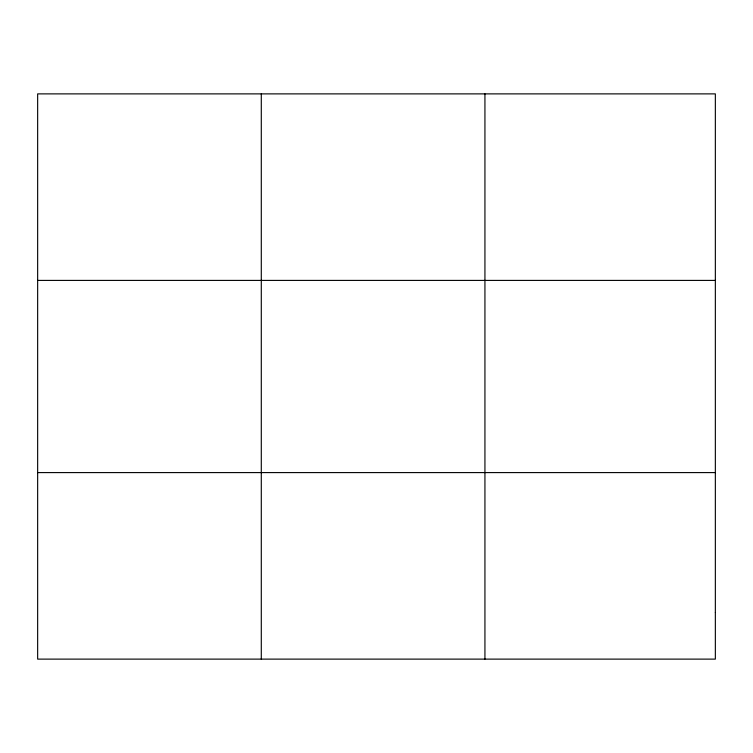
<?xml version="1.0" encoding="UTF-8"?>
<svg xmlns="http://www.w3.org/2000/svg" width="753" height="753" viewBox="0 0 753 753"><rect width="100%" height="100%" fill="white"/><g stroke="black" fill="none" stroke-linecap="round" stroke-linejoin="round"><path stroke-width="1.13" d="M261.291 659.12L261.291 93.88M484.932 659.12L484.932 93.88M37.65 280.408L715.35 280.408M37.65 472.592L715.35 472.592M715.35 612.49L715.35 659.12L37.65 659.12L37.65 93.88L715.35 93.88L715.35 612.49"/></g></svg>
